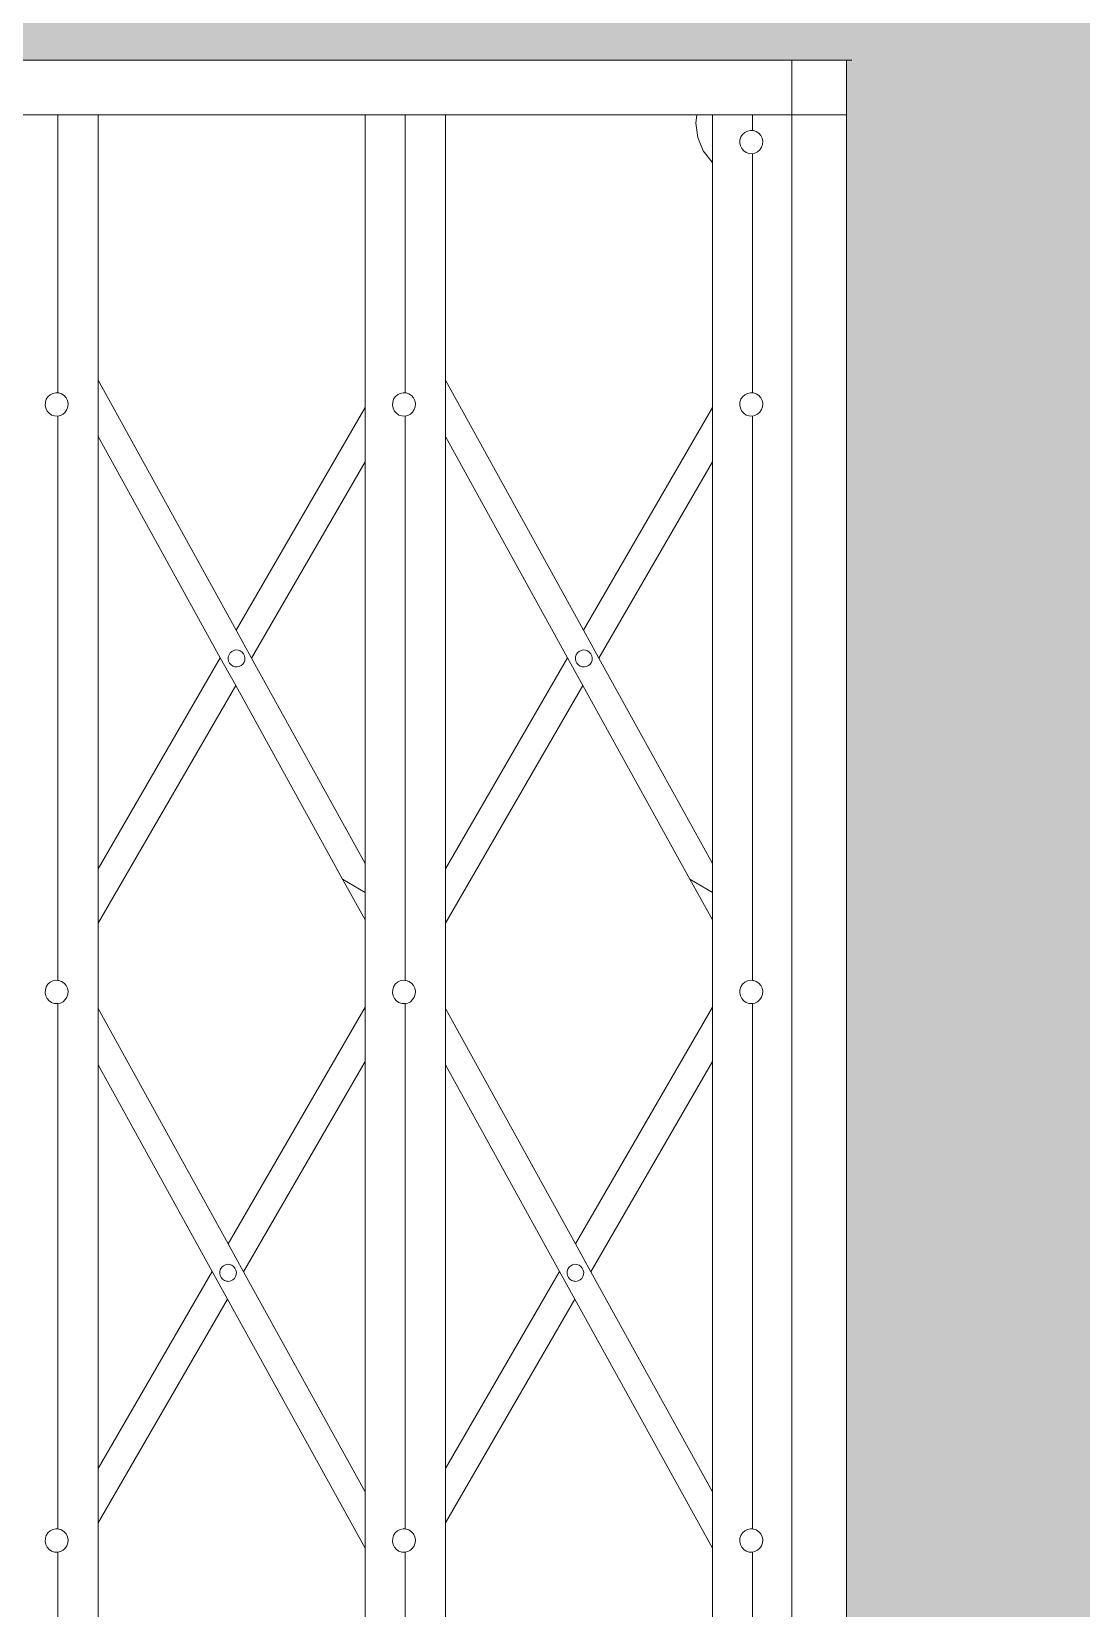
# Model space of a CAD drawing. Header units: inches. Extents: x -6800 to 96653, y -25814 to 17379.
# Drawn here: x 78983.09 to 79010.53, y -17344.8 to -17303.58 of the extents above; entities that cross this region are included whole.
import ezdxf

# ---------------------------------------------------------------- set-up
doc = ezdxf.new("R2010")
doc.units = ezdxf.units.IN
doc.header["$MEASUREMENT"] = 0
doc.layers.add('Door ele', color=20, linetype='Continuous', lineweight=15)
doc.layers.add('Win ele', color=211, linetype='Continuous', lineweight=15)

msp = doc.modelspace()

# ---------------------------------------------------------------- hatches: boundary and pattern name
at = {"layer": 'Win ele', "transparency": 33554559}
h = msp.add_hatch(color=256, dxfattribs=at)
h.dxf.hatch_style = 1
h.paths.add_polyline_path([(79495.029, -17231.325), (79333.029, -17231.325), (79333.029, -17237.825), (79337.529, -17237.825), (79337.529, -17237.325), (79490.529, -17237.325), (79490.529, -17237.825), (79495.029, -17237.825)])
h.paths.add_polyline_path([(79330.029, -17231.325), (79228.029, -17231.325), (79228.029, -17237.825), (79232.529, -17237.825), (79232.529, -17237.325), (79325.529, -17237.325), (79325.529, -17237.825), (79330.029, -17237.825)])
h.paths.add_polyline_path([(79225.029, -17231.325), (79193.529, -17231.325), (79193.529, -17237.325), (79220.529, -17237.325), (79220.529, -17237.825), (79225.029, -17237.825)])
h.paths.add_polyline_path([(79145.529, -17231.325), (79120.029, -17231.325), (79120.029, -17237.825), (79124.529, -17237.825), (79124.529, -17237.325), (79145.529, -17237.325)])
h.paths.add_polyline_path([(79117.029, -17231.325), (79012.029, -17231.325), (79012.029, -17237.825), (79016.529, -17237.825), (79016.529, -17237.325), (79112.529, -17237.325), (79112.529, -17237.825), (79117.029, -17237.825)])
h.paths.add_polyline_path([(79009.029, -17231.325), (78886.029, -17231.325), (78886.029, -17237.825), (78890.529, -17237.825), (78890.529, -17237.325), (79004.529, -17237.325), (79004.529, -17237.825), (79009.029, -17237.825)])
h.paths.add_polyline_path([(78883.029, -17231.325), (78878.529, -17231.325), (78878.529, -17237.825), (78883.029, -17237.825)])
h.paths.add_polyline_path([(78890.529, -17239.325), (78886.029, -17239.325), (78886.029, -17267.325), (78890.529, -17267.325)])
h.paths.add_polyline_path([(78883.029, -17239.325), (78878.529, -17239.325), (78878.529, -17267.325), (78883.029, -17267.325)])
h.paths.add_polyline_path([(79009.029, -17239.325), (79004.529, -17239.325), (79004.529, -17267.325), (79009.029, -17267.325)])
h.paths.add_polyline_path([(79016.529, -17239.325), (79012.029, -17239.325), (79012.029, -17267.325), (79016.529, -17267.325)])
h.paths.add_polyline_path([(79124.529, -17239.325), (79120.029, -17239.325), (79120.029, -17267.325), (79124.529, -17267.325)])
h.paths.add_polyline_path([(79117.029, -17239.325), (79112.529, -17239.325), (79112.529, -17267.325), (79117.029, -17267.325)])
h.paths.add_polyline_path([(79225.029, -17239.325), (79220.529, -17239.325), (79220.529, -17267.325), (79225.029, -17267.325)])
h.paths.add_polyline_path([(79232.529, -17239.325), (79228.029, -17239.325), (79228.029, -17267.325), (79232.529, -17267.325)])
h.paths.add_polyline_path([(79337.529, -17239.325), (79333.029, -17239.325), (79333.029, -17267.325), (79337.529, -17267.325)])
h.paths.add_polyline_path([(79330.029, -17239.325), (79325.529, -17239.325), (79325.529, -17267.325), (79330.029, -17267.325)])
h.paths.add_polyline_path([(79337.529, -17272.325), (79595.529, -17272.325), (79595.529, -17286.325), (79607.529, -17286.325), (79607.529, -17272.325), (79703.529, -17272.325), (79703.529, -17286.325), (79715.529, -17286.325), (79715.529, -17272.325), (79856.529, -17272.325), (79856.529, -17286.325), (79868.529, -17286.325), (79868.529, -17272.325), (80009.529, -17272.325), (80009.529, -17286.325), (80021.529, -17286.325), (80021.529, -17272.325), (80063.529, -17272.325), (80063.529, -17267.325), (78836.529, -17267.325), (78836.529, -17272.325), (78878.529, -17272.325), (78878.529, -17286.325), (78890.529, -17286.325), (78890.529, -17272.325), (79004.529, -17272.325), (79004.529, -17286.325), (79016.529, -17286.325), (79016.529, -17272.325), (79112.529, -17272.325), (79112.529, -17286.325), (79124.529, -17286.325), (79124.529, -17272.325), (79220.529, -17272.325), (79220.529, -17286.325), (79232.529, -17286.325), (79232.529, -17272.325), (79325.529, -17272.325), (79325.529, -17286.325), (79337.529, -17286.325)])
h.paths.add_polyline_path([(79225.029, -17157.325), (79120.029, -17157.325), (79120.029, -17166.325), (79225.029, -17166.325)])
h.paths.add_polyline_path([(79330.029, -17157.325), (79228.029, -17157.325), (79228.029, -17166.325), (79330.029, -17166.325)])
h.paths.add_polyline_path([(79117.029, -17157.325), (79012.029, -17157.325), (79012.029, -17166.325), (79117.029, -17166.325)])
h.paths.add_polyline_path([(79009.029, -17157.325), (78917.529, -17157.325), (78886.029, -17157.325), (78886.029, -17166.325), (79009.029, -17166.325)])
h.paths.add_polyline_path([(78883.029, -17157.325), (78878.529, -17157.325), (78878.529, -17160.325), (78836.529, -17160.325), (78836.529, -17166.325), (78883.029, -17166.325)])
h.paths.add_polyline_path([(79495.029, -17157.325), (79333.029, -17157.325), (79333.029, -17166.325), (79495.029, -17166.325)])
h.paths.add_polyline_path([(79600.029, -17157.325), (79498.029, -17157.325), (79498.029, -17166.325), (79600.029, -17166.325)])
h.paths.add_polyline_path([(79708.029, -17157.325), (79603.029, -17157.325), (79603.029, -17166.325), (79708.029, -17166.325)])
h.paths.add_polyline_path([(79861.029, -17157.325), (79711.029, -17157.325), (79711.029, -17166.325), (79861.029, -17166.325)])
h.paths.add_polyline_path([(80014.029, -17157.325), (79864.029, -17157.325), (79864.029, -17166.325), (80014.029, -17166.325)])
h.paths.add_polyline_path([(80063.529, -17157.325), (80017.029, -17157.325), (80017.029, -17166.325), (80063.529, -17166.325)])
h.paths.add_polyline_path([(80063.529, -17231.325), (80017.029, -17231.325), (80017.029, -17237.825), (80021.529, -17237.825), (80021.529, -17237.325), (80063.529, -17237.325)])
h.paths.add_polyline_path([(80021.529, -17239.325), (80017.029, -17239.325), (80017.029, -17267.325), (80021.529, -17267.325)])
h.paths.add_polyline_path([(80014.029, -17239.325), (80009.529, -17239.325), (80009.529, -17267.325), (80014.029, -17267.325)])
h.paths.add_polyline_path([(80014.029, -17231.325), (79864.029, -17231.325), (79864.029, -17237.825), (79868.529, -17237.825), (79868.529, -17237.325), (80009.529, -17237.325), (80009.529, -17237.825), (80014.029, -17237.825)])
h.paths.add_polyline_path([(79861.029, -17231.325), (79793.529, -17231.325), (79793.529, -17237.325), (79856.529, -17237.325), (79856.529, -17237.825), (79861.029, -17237.825)])
h.paths.add_polyline_path([(79868.529, -17239.325), (79864.029, -17239.325), (79864.029, -17267.325), (79868.529, -17267.325)])
h.paths.add_polyline_path([(79861.029, -17239.325), (79856.529, -17239.325), (79856.529, -17267.325), (79861.029, -17267.325)])
h.paths.add_polyline_path([(79715.529, -17239.325), (79711.029, -17239.325), (79711.029, -17267.325), (79715.529, -17267.325)])
h.paths.add_polyline_path([(79708.029, -17239.325), (79703.529, -17239.325), (79703.529, -17267.325), (79708.029, -17267.325)])
h.paths.add_polyline_path([(79708.029, -17231.325), (79703.529, -17231.325), (79703.529, -17237.825), (79708.029, -17237.825)])
h.paths.add_polyline_path([(79745.529, -17231.325), (79711.029, -17231.325), (79711.029, -17237.825), (79715.529, -17237.825), (79715.529, -17237.325), (79745.529, -17237.325)])
h.paths.add_polyline_path([(79607.529, -17239.325), (79603.029, -17239.325), (79603.029, -17267.325), (79607.529, -17267.325)])
h.paths.add_polyline_path([(79607.529, -17231.325), (79603.029, -17231.325), (79603.029, -17237.825), (79607.529, -17237.825)])
h.paths.add_polyline_path([(79600.029, -17231.325), (79565.529, -17231.325), (79565.529, -17237.325), (79595.529, -17237.325), (79595.529, -17237.825), (79600.029, -17237.825)])
h.paths.add_polyline_path([(79600.029, -17239.325), (79595.529, -17239.325), (79595.529, -17267.325), (79600.029, -17267.325)])
h.paths.add_polyline_path([(79517.529, -17231.325), (79498.029, -17231.325), (79498.029, -17237.825), (79502.529, -17237.825), (79502.529, -17237.325), (79517.529, -17237.325)])
h.paths.add_polyline_path([(79495.029, -17239.325), (79490.529, -17239.325), (79490.529, -17267.325), (79495.029, -17267.325)])
h.paths.add_polyline_path([(79502.529, -17239.325), (79498.029, -17239.325), (79498.029, -17267.325), (79502.529, -17267.325)])
h.paths.add_polyline_path([(79502.529, -17272.325), (79490.529, -17272.325), (79490.529, -17404.825), (79502.529, -17404.825)])
h.paths.add_polyline_path([(79337.529, -17286.325), (79325.529, -17286.325), (79325.529, -17404.825), (79337.529, -17404.825)])
h.paths.add_polyline_path([(79232.529, -17286.325), (79220.529, -17286.325), (79220.529, -17404.825), (79232.529, -17404.825)])
h.paths.add_polyline_path([(79124.529, -17286.325), (79112.529, -17286.325), (79112.529, -17404.825), (79124.529, -17404.825)])
h.paths.add_polyline_path([(79016.529, -17286.325), (79004.529, -17286.325), (79004.529, -17298.325), (78890.529, -17298.325), (78890.529, -17304.325), (78891.954, -17304.325), (79002.961, -17304.325), (79004.386, -17304.325), (79004.386, -17305.75), (79004.386, -17358.572), (79004.386, -17403.485), (79004.386, -17404.825), (79016.529, -17404.825)])
h.paths.add_polyline_path([(78890.529, -17286.325), (78878.529, -17286.325), (78878.529, -17404.825), (78890.529, -17404.825)])
h.paths.add_polyline_path([(79715.529, -17286.325), (79703.529, -17286.325), (79703.529, -17404.825), (79715.529, -17404.825)])
h.paths.add_polyline_path([(79868.529, -17286.325), (79856.529, -17286.325), (79856.529, -17416.825), (79868.529, -17416.825)])
h.paths.add_polyline_path([(80021.529, -17286.325), (80009.529, -17286.325), (80009.529, -17416.825), (80021.529, -17416.825)])
h.paths.add_polyline_path([(78878.529, -17239.325), (78836.529, -17239.325), (78836.529, -17242.325), (78878.529, -17242.325)])
h.paths.add_polyline_path([(78878.529, -17236.325), (78836.529, -17236.325), (78836.529, -17237.825), (78878.529, -17237.825)])

# ---------------------------------------------------------------- linework, layer by layer
at = {"layer": 'Door ele', "transparency": 33554651}
for p, q in [((78890.529, -17304.325), (79004.529, -17304.325)), ((79002.961, -17304.325), (78891.954, -17304.325)), ((79002.961, -17304.325), (79002.961, -17305.75)), ((79004.386, -17304.325), (79002.961, -17304.325)), ((79004.386, -17304.325), (79004.386, -17305.75)), ((78982.728, -17305.75), (78983.776, -17305.75)), ((78983.776, -17305.75), (78983.776, -17313.021)), ((78983.776, -17305.75), (78984.823, -17305.75)), ((78984.823, -17305.75), (78984.823, -17312.688)), ((78984.823, -17305.75), (78991.807, -17305.75)), ((78991.807, -17305.75), (78991.807, -17313.401)), ((78991.807, -17305.75), (78992.854, -17305.75)), ((78992.854, -17305.75), (78992.854, -17313.021)), ((78992.854, -17305.75), (78993.902, -17305.75)), ((78993.902, -17305.75), (78993.902, -17312.688)), ((78993.902, -17305.75), (79000.479, -17305.75)), ((79000.45, -17305.971), (79000.479, -17305.75)), ((79000.479, -17305.75), (79000.885, -17305.75)), ((79000.885, -17305.75), (79000.885, -17307.001)), ((79000.885, -17305.75), (79001.932, -17305.75)), ((79001.932, -17305.75), (79001.932, -17306.163)), ((79001.932, -17305.75), (79002.961, -17305.75)), ((79002.961, -17305.75), (79002.961, -17358.572)), ((79002.961, -17305.75), (79004.386, -17305.75)), ((79004.386, -17358.572), (79004.386, -17305.75)), ((79000.499, -17306.345), (79000.45, -17305.971)), ((79001.799, -17306.176), (79001.876, -17306.16)), ((79001.876, -17306.16), (79001.932, -17306.163)), ((79001.932, -17306.163), (79001.954, -17306.165)), ((79001.954, -17306.165), (79002.028, -17306.19)), ((79000.643, -17306.693), (79000.499, -17306.345)), ((79001.598, -17306.487), (79001.603, -17306.407)), ((79001.614, -17306.565), (79001.598, -17306.487)), ((79001.603, -17306.407), (79001.628, -17306.331)), ((79001.649, -17306.637), (79001.614, -17306.565)), ((79001.628, -17306.331), (79001.671, -17306.265)), ((79001.671, -17306.265), (79001.73, -17306.212)), ((79001.73, -17306.212), (79001.799, -17306.176)), ((79002.028, -17306.19), (79002.094, -17306.234)), ((79002.094, -17306.234), (79002.145, -17306.294)), ((79002.145, -17306.294), (79002.18, -17306.366)), ((79002.191, -17306.524), (79002.167, -17306.6)), ((79002.18, -17306.366), (79002.196, -17306.444)), ((79002.196, -17306.444), (79002.191, -17306.524)), ((79000.873, -17306.991), (79000.643, -17306.693)), ((79000.885, -17307.001), (79000.873, -17306.991)), ((79001.701, -17306.697), (79001.649, -17306.637)), ((79001.766, -17306.741), (79001.701, -17306.697)), ((79001.84, -17306.766), (79001.766, -17306.741)), ((79001.918, -17306.771), (79001.84, -17306.766)), ((79001.932, -17306.768), (79001.918, -17306.771)), ((79001.995, -17306.755), (79001.932, -17306.768)), ((79001.932, -17306.768), (79001.932, -17313.021)), ((79002.065, -17306.719), (79001.995, -17306.755)), ((79002.123, -17306.666), (79002.065, -17306.719)), ((79002.167, -17306.6), (79002.123, -17306.666)), ((79000.885, -17307.001), (79000.885, -17313.401)), ((78988.435, -17319.222), (78984.823, -17312.688)), ((78984.823, -17312.688), (78984.823, -17314.163)), ((78997.513, -17319.222), (78993.902, -17312.688)), ((78993.902, -17312.688), (78993.902, -17314.163)), ((78983.471, -17313.189), (78983.515, -17313.122)), ((78983.515, -17313.122), (78983.573, -17313.069)), ((78983.573, -17313.069), (78983.643, -17313.034)), ((78983.643, -17313.034), (78983.72, -17313.018)), ((78983.72, -17313.018), (78983.776, -17313.021)), ((78983.776, -17313.021), (78983.798, -17313.022)), ((78983.798, -17313.022), (78983.872, -17313.048)), ((78983.872, -17313.048), (78983.937, -17313.092)), ((78983.937, -17313.092), (78983.989, -17313.152)), ((78983.989, -17313.152), (78984.024, -17313.223)), ((78992.55, -17313.189), (78992.593, -17313.122)), ((78992.593, -17313.122), (78992.651, -17313.069)), ((78992.651, -17313.069), (78992.721, -17313.034)), ((78992.721, -17313.034), (78992.798, -17313.018)), ((78992.798, -17313.018), (78992.854, -17313.021)), ((78992.854, -17313.021), (78992.876, -17313.022)), ((78992.876, -17313.022), (78992.95, -17313.048)), ((78992.95, -17313.048), (78993.015, -17313.092)), ((78993.015, -17313.092), (78993.067, -17313.152)), ((78993.067, -17313.152), (78993.102, -17313.223)), ((79001.628, -17313.189), (79001.671, -17313.122)), ((79001.671, -17313.122), (79001.73, -17313.069)), ((79001.73, -17313.069), (79001.799, -17313.034)), ((79001.799, -17313.034), (79001.876, -17313.018)), ((79001.876, -17313.018), (79001.932, -17313.021)), ((79001.932, -17313.021), (79001.954, -17313.022)), ((79001.954, -17313.022), (79002.028, -17313.048)), ((79002.028, -17313.048), (79002.094, -17313.092)), ((79002.094, -17313.092), (79002.145, -17313.152)), ((79002.145, -17313.152), (79002.18, -17313.223)), ((78983.442, -17313.345), (78983.447, -17313.265)), ((78983.458, -17313.423), (78983.442, -17313.345)), ((78983.447, -17313.265), (78983.471, -17313.189)), ((78983.493, -17313.495), (78983.458, -17313.423)), ((78983.544, -17313.555), (78983.493, -17313.495)), ((78983.61, -17313.599), (78983.544, -17313.555)), ((78983.909, -17313.577), (78983.839, -17313.613)), ((78983.967, -17313.524), (78983.909, -17313.577)), ((78984.01, -17313.457), (78983.967, -17313.524)), ((78984.035, -17313.382), (78984.01, -17313.457)), ((78984.024, -17313.223), (78984.04, -17313.302)), ((78984.04, -17313.302), (78984.035, -17313.382)), ((78988.435, -17319.222), (78991.807, -17313.401)), ((78991.807, -17313.401), (78991.807, -17314.826)), ((78992.52, -17313.345), (78992.525, -17313.265)), ((78992.536, -17313.423), (78992.52, -17313.345)), ((78992.525, -17313.265), (78992.55, -17313.189)), ((78992.571, -17313.495), (78992.536, -17313.423)), ((78992.623, -17313.555), (78992.571, -17313.495)), ((78992.688, -17313.599), (78992.623, -17313.555)), ((78992.987, -17313.577), (78992.917, -17313.613)), ((78993.045, -17313.524), (78992.987, -17313.577)), ((78993.088, -17313.457), (78993.045, -17313.524)), ((78993.113, -17313.382), (78993.088, -17313.457)), ((78993.102, -17313.223), (78993.118, -17313.302)), ((78993.118, -17313.302), (78993.113, -17313.382)), ((78997.513, -17319.222), (79000.885, -17313.401)), ((79000.885, -17313.401), (79000.885, -17314.826)), ((79001.598, -17313.345), (79001.603, -17313.265)), ((79001.614, -17313.423), (79001.598, -17313.345)), ((79001.603, -17313.265), (79001.628, -17313.189)), ((79001.649, -17313.495), (79001.614, -17313.423)), ((79001.701, -17313.555), (79001.649, -17313.495)), ((79001.766, -17313.599), (79001.701, -17313.555)), ((79002.065, -17313.577), (79001.995, -17313.613)), ((79002.123, -17313.524), (79002.065, -17313.577)), ((79002.167, -17313.457), (79002.123, -17313.524)), ((79002.191, -17313.382), (79002.167, -17313.457)), ((79002.18, -17313.223), (79002.196, -17313.302)), ((79002.196, -17313.302), (79002.191, -17313.382)), ((78983.684, -17313.624), (78983.61, -17313.599)), ((78983.762, -17313.629), (78983.684, -17313.624)), ((78983.776, -17313.626), (78983.762, -17313.629)), ((78983.839, -17313.613), (78983.776, -17313.626)), ((78983.776, -17313.626), (78983.776, -17328.378)), ((78992.762, -17313.624), (78992.688, -17313.599)), ((78992.84, -17313.629), (78992.762, -17313.624)), ((78992.854, -17313.626), (78992.84, -17313.629)), ((78992.917, -17313.613), (78992.854, -17313.626)), ((78992.854, -17313.626), (78992.854, -17328.378)), ((79001.84, -17313.624), (79001.766, -17313.599)), ((79001.918, -17313.629), (79001.84, -17313.624)), ((79001.932, -17313.626), (79001.918, -17313.629)), ((79001.995, -17313.613), (79001.932, -17313.626)), ((79001.932, -17313.626), (79001.932, -17328.378)), ((78988.018, -17319.943), (78984.823, -17314.163)), ((78984.823, -17314.163), (78984.823, -17325.459)), ((78997.096, -17319.943), (78993.902, -17314.163)), ((78993.902, -17314.163), (78993.902, -17325.459)), ((78988.838, -17319.952), (78991.807, -17314.826)), ((78991.807, -17314.826), (78991.807, -17325.322)), ((78997.916, -17319.952), (79000.885, -17314.826)), ((79000.885, -17314.826), (79000.885, -17325.322)), ((78988.838, -17319.952), (78988.435, -17319.222)), ((78997.916, -17319.952), (78997.513, -17319.222)), ((78988.321, -17319.778), (78988.373, -17319.752)), ((78988.373, -17319.752), (78988.428, -17319.74)), ((78988.428, -17319.74), (78988.485, -17319.744)), ((78988.485, -17319.744), (78988.54, -17319.762)), ((78988.54, -17319.762), (78988.587, -17319.794)), ((78997.4, -17319.778), (78997.451, -17319.752)), ((78997.451, -17319.752), (78997.507, -17319.74)), ((78997.507, -17319.74), (78997.564, -17319.744)), ((78997.564, -17319.744), (78997.618, -17319.762)), ((78997.618, -17319.762), (78997.665, -17319.794)), ((78984.823, -17325.459), (78988.018, -17319.943)), ((78988.421, -17320.672), (78988.018, -17319.943)), ((78988.226, -17319.979), (78988.229, -17319.921)), ((78988.237, -17320.036), (78988.226, -17319.979)), ((78988.229, -17319.921), (78988.247, -17319.865)), ((78988.263, -17320.088), (78988.237, -17320.036)), ((78988.247, -17319.865), (78988.279, -17319.817)), ((78988.3, -17320.132), (78988.263, -17320.088)), ((78988.279, -17319.817), (78988.321, -17319.778)), ((78988.348, -17320.164), (78988.3, -17320.132)), ((78988.403, -17320.183), (78988.348, -17320.164)), ((78988.403, -17320.183), (78988.431, -17320.185)), ((78988.459, -17320.186), (78988.431, -17320.185)), ((78988.515, -17320.175), (78988.459, -17320.186)), ((78988.566, -17320.149), (78988.515, -17320.175)), ((78988.609, -17320.11), (78988.566, -17320.149)), ((78988.587, -17319.794), (78988.625, -17319.838)), ((78988.64, -17320.061), (78988.609, -17320.11)), ((78988.625, -17319.838), (78988.651, -17319.89)), ((78988.659, -17320.006), (78988.64, -17320.061)), ((78988.651, -17319.89), (78988.662, -17319.948)), ((78988.662, -17319.948), (78988.659, -17320.006)), ((78991.807, -17325.322), (78988.838, -17319.952)), ((78993.902, -17325.459), (78997.096, -17319.943)), ((78997.499, -17320.672), (78997.096, -17319.943)), ((78997.304, -17319.979), (78997.307, -17319.921)), ((78997.315, -17320.036), (78997.304, -17319.979)), ((78997.307, -17319.921), (78997.325, -17319.865)), ((78997.341, -17320.088), (78997.315, -17320.036)), ((78997.325, -17319.865), (78997.357, -17319.817)), ((78997.379, -17320.132), (78997.341, -17320.088)), ((78997.357, -17319.817), (78997.4, -17319.778)), ((78997.426, -17320.164), (78997.379, -17320.132)), ((78997.481, -17320.183), (78997.426, -17320.164)), ((78997.481, -17320.183), (78997.509, -17320.185)), ((78997.537, -17320.186), (78997.509, -17320.185)), ((78997.593, -17320.175), (78997.537, -17320.186)), ((78997.644, -17320.149), (78997.593, -17320.175)), ((78997.687, -17320.11), (78997.644, -17320.149)), ((78997.665, -17319.794), (78997.703, -17319.838)), ((78997.719, -17320.061), (78997.687, -17320.11)), ((78997.703, -17319.838), (78997.729, -17319.89)), ((78997.737, -17320.006), (78997.719, -17320.061)), ((78997.729, -17319.89), (78997.74, -17319.948)), ((78997.74, -17319.948), (78997.737, -17320.006)), ((79000.885, -17325.322), (78997.916, -17319.952)), ((78984.823, -17326.884), (78988.421, -17320.672)), ((78991.217, -17325.731), (78988.421, -17320.672)), ((78993.902, -17326.884), (78997.499, -17320.672)), ((79000.295, -17325.731), (78997.499, -17320.672)), ((78984.823, -17325.459), (78984.823, -17326.884)), ((78991.807, -17325.322), (78991.807, -17326.078)), ((78993.902, -17325.459), (78993.902, -17326.884)), ((79000.885, -17325.322), (79000.885, -17326.078)), ((78991.807, -17326.078), (78991.217, -17325.731)), ((78991.807, -17326.798), (78991.217, -17325.731)), ((79000.885, -17326.798), (79000.295, -17325.731)), ((79000.885, -17326.078), (79000.295, -17325.731)), ((78991.807, -17326.078), (78991.807, -17326.798)), ((79000.885, -17326.078), (79000.885, -17326.798)), ((78984.823, -17326.884), (78984.823, -17329.112)), ((78991.807, -17326.798), (78991.807, -17329.076)), ((78993.902, -17326.884), (78993.902, -17329.112)), ((79000.885, -17326.798), (79000.885, -17329.076)), ((78983.515, -17328.48), (78983.573, -17328.427)), ((78983.573, -17328.427), (78983.643, -17328.391)), ((78983.643, -17328.391), (78983.72, -17328.375)), ((78983.72, -17328.375), (78983.776, -17328.378)), ((78983.776, -17328.378), (78983.798, -17328.38)), ((78983.798, -17328.38), (78983.872, -17328.405)), ((78983.872, -17328.405), (78983.937, -17328.449)), ((78992.593, -17328.48), (78992.651, -17328.427)), ((78992.651, -17328.427), (78992.721, -17328.391)), ((78992.721, -17328.391), (78992.798, -17328.375)), ((78992.798, -17328.375), (78992.854, -17328.378)), ((78992.854, -17328.378), (78992.876, -17328.38)), ((78992.876, -17328.38), (78992.95, -17328.405)), ((78992.95, -17328.405), (78993.015, -17328.449)), ((79001.671, -17328.48), (79001.73, -17328.427)), ((79001.73, -17328.427), (79001.799, -17328.391)), ((79001.799, -17328.391), (79001.876, -17328.375)), ((79001.876, -17328.375), (79001.932, -17328.378)), ((79001.932, -17328.378), (79001.954, -17328.38)), ((79001.954, -17328.38), (79002.028, -17328.405)), ((79002.028, -17328.405), (79002.094, -17328.449)), ((78983.442, -17328.702), (78983.447, -17328.622)), ((78983.458, -17328.781), (78983.442, -17328.702)), ((78983.447, -17328.622), (78983.471, -17328.546)), ((78983.493, -17328.852), (78983.458, -17328.781)), ((78983.471, -17328.546), (78983.515, -17328.48)), ((78983.937, -17328.449), (78983.989, -17328.509)), ((78984.01, -17328.815), (78983.967, -17328.881)), ((78983.989, -17328.509), (78984.024, -17328.581)), ((78984.035, -17328.739), (78984.01, -17328.815)), ((78984.024, -17328.581), (78984.04, -17328.659)), ((78984.04, -17328.659), (78984.035, -17328.739)), ((78992.52, -17328.702), (78992.525, -17328.622)), ((78992.536, -17328.781), (78992.52, -17328.702)), ((78992.525, -17328.622), (78992.55, -17328.546)), ((78992.571, -17328.852), (78992.536, -17328.781)), ((78992.55, -17328.546), (78992.593, -17328.48)), ((78993.015, -17328.449), (78993.067, -17328.509)), ((78993.088, -17328.815), (78993.045, -17328.881)), ((78993.067, -17328.509), (78993.102, -17328.581)), ((78993.113, -17328.739), (78993.088, -17328.815)), ((78993.102, -17328.581), (78993.118, -17328.659)), ((78993.118, -17328.659), (78993.113, -17328.739)), ((79001.598, -17328.702), (79001.603, -17328.622)), ((79001.614, -17328.781), (79001.598, -17328.702)), ((79001.603, -17328.622), (79001.628, -17328.546)), ((79001.649, -17328.852), (79001.614, -17328.781)), ((79001.628, -17328.546), (79001.671, -17328.48)), ((79002.094, -17328.449), (79002.145, -17328.509)), ((79002.167, -17328.815), (79002.123, -17328.881)), ((79002.145, -17328.509), (79002.18, -17328.581)), ((79002.191, -17328.739), (79002.167, -17328.815)), ((79002.18, -17328.581), (79002.196, -17328.659)), ((79002.196, -17328.659), (79002.191, -17328.739)), ((78983.544, -17328.912), (78983.493, -17328.852)), ((78983.61, -17328.956), (78983.544, -17328.912)), ((78983.684, -17328.981), (78983.61, -17328.956)), ((78983.762, -17328.986), (78983.684, -17328.981)), ((78983.776, -17328.983), (78983.762, -17328.986)), ((78983.839, -17328.97), (78983.776, -17328.983)), ((78983.776, -17328.983), (78983.776, -17342.717)), ((78983.909, -17328.935), (78983.839, -17328.97)), ((78983.967, -17328.881), (78983.909, -17328.935)), ((78984.823, -17329.112), (78988.223, -17335.263)), ((78984.823, -17329.112), (78984.823, -17330.588)), ((78991.807, -17329.076), (78988.223, -17335.263)), ((78991.807, -17329.076), (78991.807, -17330.501)), ((78992.623, -17328.912), (78992.571, -17328.852)), ((78992.688, -17328.956), (78992.623, -17328.912)), ((78992.762, -17328.981), (78992.688, -17328.956)), ((78992.84, -17328.986), (78992.762, -17328.981)), ((78992.854, -17328.983), (78992.84, -17328.986)), ((78992.917, -17328.97), (78992.854, -17328.983)), ((78992.854, -17328.983), (78992.854, -17342.717)), ((78992.987, -17328.935), (78992.917, -17328.97)), ((78993.045, -17328.881), (78992.987, -17328.935)), ((78993.902, -17329.112), (78997.302, -17335.263)), ((78993.902, -17329.112), (78993.902, -17330.588)), ((79000.885, -17329.076), (78997.302, -17335.263)), ((79000.885, -17329.076), (79000.885, -17330.501)), ((79001.701, -17328.912), (79001.649, -17328.852)), ((79001.766, -17328.956), (79001.701, -17328.912)), ((79001.84, -17328.981), (79001.766, -17328.956)), ((79001.918, -17328.986), (79001.84, -17328.981)), ((79001.932, -17328.983), (79001.918, -17328.986)), ((79001.995, -17328.97), (79001.932, -17328.983)), ((79001.932, -17328.983), (79001.932, -17342.717)), ((79002.065, -17328.935), (79001.995, -17328.97)), ((79002.123, -17328.881), (79002.065, -17328.935)), ((78984.823, -17330.588), (78987.806, -17335.984)), ((78984.823, -17330.588), (78984.823, -17341.134)), ((78991.807, -17330.501), (78988.626, -17335.992)), ((78991.807, -17330.501), (78991.807, -17341.746)), ((78993.902, -17330.588), (78996.884, -17335.984)), ((78993.902, -17330.588), (78993.902, -17341.134)), ((79000.885, -17330.501), (78997.705, -17335.992)), ((79000.885, -17330.501), (79000.885, -17341.746)), ((78988.223, -17335.263), (78988.626, -17335.992)), ((78997.302, -17335.263), (78997.705, -17335.992)), ((78988.057, -17335.875), (78988.1, -17335.836)), ((78988.1, -17335.836), (78988.151, -17335.81)), ((78988.151, -17335.81), (78988.207, -17335.799)), ((78988.207, -17335.799), (78988.264, -17335.802)), ((78988.264, -17335.802), (78988.318, -17335.821)), ((78988.318, -17335.821), (78988.365, -17335.853)), ((78997.135, -17335.875), (78997.178, -17335.836)), ((78997.178, -17335.836), (78997.229, -17335.81)), ((78997.229, -17335.81), (78997.285, -17335.799)), ((78997.285, -17335.799), (78997.342, -17335.802)), ((78997.342, -17335.802), (78997.396, -17335.821)), ((78997.396, -17335.821), (78997.444, -17335.853)), ((78987.806, -17335.984), (78984.823, -17341.134)), ((78987.806, -17335.984), (78988.209, -17336.713)), ((78988.004, -17336.038), (78988.007, -17335.979)), ((78988.015, -17336.095), (78988.004, -17336.038)), ((78988.007, -17335.979), (78988.025, -17335.924)), ((78988.041, -17336.147), (78988.015, -17336.095)), ((78988.025, -17335.924), (78988.057, -17335.875)), ((78988.079, -17336.191), (78988.041, -17336.147)), ((78988.126, -17336.223), (78988.079, -17336.191)), ((78988.181, -17336.241), (78988.126, -17336.223)), ((78988.181, -17336.241), (78988.209, -17336.243)), ((78988.237, -17336.245), (78988.209, -17336.243)), ((78988.293, -17336.233), (78988.237, -17336.245)), ((78988.344, -17336.207), (78988.293, -17336.233)), ((78988.387, -17336.168), (78988.344, -17336.207)), ((78988.365, -17335.853), (78988.403, -17335.897)), ((78988.419, -17336.12), (78988.387, -17336.168)), ((78988.403, -17335.897), (78988.429, -17335.949)), ((78988.437, -17336.064), (78988.419, -17336.12)), ((78988.429, -17335.949), (78988.44, -17336.006)), ((78988.44, -17336.006), (78988.437, -17336.064)), ((78988.626, -17335.992), (78991.807, -17341.746)), ((78996.884, -17335.984), (78993.902, -17341.134)), ((78996.884, -17335.984), (78997.287, -17336.713)), ((78997.082, -17336.038), (78997.085, -17335.979)), ((78997.093, -17336.095), (78997.082, -17336.038)), ((78997.085, -17335.979), (78997.104, -17335.924)), ((78997.119, -17336.147), (78997.093, -17336.095)), ((78997.104, -17335.924), (78997.135, -17335.875)), ((78997.157, -17336.191), (78997.119, -17336.147)), ((78997.204, -17336.223), (78997.157, -17336.191)), ((78997.259, -17336.241), (78997.204, -17336.223)), ((78997.259, -17336.241), (78997.287, -17336.243)), ((78997.316, -17336.245), (78997.287, -17336.243)), ((78997.372, -17336.233), (78997.316, -17336.245)), ((78997.423, -17336.207), (78997.372, -17336.233)), ((78997.465, -17336.168), (78997.423, -17336.207)), ((78997.444, -17335.853), (78997.481, -17335.897)), ((78997.497, -17336.12), (78997.465, -17336.168)), ((78997.481, -17335.897), (78997.507, -17335.949)), ((78997.515, -17336.064), (78997.497, -17336.12)), ((78997.507, -17335.949), (78997.518, -17336.006)), ((78997.518, -17336.006), (78997.515, -17336.064)), ((78997.705, -17335.992), (79000.885, -17341.746)), ((78988.209, -17336.713), (78984.823, -17342.559)), ((78988.209, -17336.713), (78991.807, -17343.222)), ((78997.287, -17336.713), (78993.902, -17342.559)), ((78997.287, -17336.713), (79000.885, -17343.222)), ((78984.823, -17341.134), (78984.823, -17342.559)), ((78993.902, -17341.134), (78993.902, -17342.559)), ((78991.807, -17341.746), (78991.807, -17343.222)), ((79000.885, -17341.746), (79000.885, -17343.222)), ((78983.471, -17342.886), (78983.515, -17342.819)), ((78983.515, -17342.819), (78983.573, -17342.766)), ((78983.573, -17342.766), (78983.643, -17342.73)), ((78983.643, -17342.73), (78983.72, -17342.714)), ((78983.72, -17342.714), (78983.776, -17342.717)), ((78983.776, -17342.717), (78983.798, -17342.719)), ((78983.798, -17342.719), (78983.872, -17342.744)), ((78983.872, -17342.744), (78983.937, -17342.788)), ((78983.937, -17342.788), (78983.989, -17342.848)), ((78983.989, -17342.848), (78984.024, -17342.92)), ((78984.823, -17358.572), (78984.823, -17342.559)), ((78992.55, -17342.886), (78992.593, -17342.819)), ((78992.593, -17342.819), (78992.651, -17342.766)), ((78992.651, -17342.766), (78992.721, -17342.73)), ((78992.721, -17342.73), (78992.798, -17342.714)), ((78992.798, -17342.714), (78992.854, -17342.717)), ((78992.854, -17342.717), (78992.876, -17342.719)), ((78992.876, -17342.719), (78992.95, -17342.744)), ((78992.95, -17342.744), (78993.015, -17342.788)), ((78993.015, -17342.788), (78993.067, -17342.848)), ((78993.067, -17342.848), (78993.102, -17342.92)), ((78993.902, -17358.572), (78993.902, -17342.559)), ((79001.628, -17342.886), (79001.671, -17342.819)), ((79001.671, -17342.819), (79001.73, -17342.766)), ((79001.73, -17342.766), (79001.799, -17342.73)), ((79001.799, -17342.73), (79001.876, -17342.714)), ((79001.876, -17342.714), (79001.932, -17342.717)), ((79001.932, -17342.717), (79001.954, -17342.719)), ((79001.954, -17342.719), (79002.028, -17342.744)), ((79002.028, -17342.744), (79002.094, -17342.788)), ((79002.094, -17342.788), (79002.145, -17342.848)), ((79002.145, -17342.848), (79002.18, -17342.92)), ((78983.442, -17343.041), (78983.447, -17342.961)), ((78983.458, -17343.12), (78983.442, -17343.041)), ((78983.447, -17342.961), (78983.471, -17342.886)), ((78983.493, -17343.191), (78983.458, -17343.12)), ((78983.544, -17343.251), (78983.493, -17343.191)), ((78983.61, -17343.295), (78983.544, -17343.251)), ((78983.967, -17343.221), (78983.909, -17343.274)), ((78984.01, -17343.154), (78983.967, -17343.221)), ((78984.035, -17343.078), (78984.01, -17343.154)), ((78984.024, -17342.92), (78984.04, -17342.998)), ((78984.04, -17342.998), (78984.035, -17343.078)), ((78991.807, -17343.222), (78991.807, -17358.572)), ((78992.52, -17343.041), (78992.525, -17342.961)), ((78992.536, -17343.12), (78992.52, -17343.041)), ((78992.525, -17342.961), (78992.55, -17342.886)), ((78992.571, -17343.191), (78992.536, -17343.12)), ((78992.623, -17343.251), (78992.571, -17343.191)), ((78992.688, -17343.295), (78992.623, -17343.251)), ((78993.045, -17343.221), (78992.987, -17343.274)), ((78993.088, -17343.154), (78993.045, -17343.221)), ((78993.113, -17343.078), (78993.088, -17343.154)), ((78993.102, -17342.92), (78993.118, -17342.998)), ((78993.118, -17342.998), (78993.113, -17343.078)), ((79000.885, -17343.222), (79000.885, -17358.572)), ((79001.598, -17343.041), (79001.603, -17342.961)), ((79001.614, -17343.12), (79001.598, -17343.041)), ((79001.603, -17342.961), (79001.628, -17342.886)), ((79001.649, -17343.191), (79001.614, -17343.12)), ((79001.701, -17343.251), (79001.649, -17343.191)), ((79001.766, -17343.295), (79001.701, -17343.251)), ((79002.123, -17343.221), (79002.065, -17343.274)), ((79002.167, -17343.154), (79002.123, -17343.221)), ((79002.191, -17343.078), (79002.167, -17343.154)), ((79002.18, -17342.92), (79002.196, -17342.998)), ((79002.196, -17342.998), (79002.191, -17343.078)), ((78983.684, -17343.321), (78983.61, -17343.295)), ((78983.762, -17343.325), (78983.684, -17343.321)), ((78983.776, -17343.322), (78983.762, -17343.325)), ((78983.839, -17343.309), (78983.776, -17343.322)), ((78983.776, -17358.572), (78983.776, -17343.322)), ((78983.909, -17343.274), (78983.839, -17343.309)), ((78992.762, -17343.321), (78992.688, -17343.295)), ((78992.84, -17343.325), (78992.762, -17343.321)), ((78992.854, -17343.322), (78992.84, -17343.325)), ((78992.917, -17343.309), (78992.854, -17343.322)), ((78992.854, -17358.572), (78992.854, -17343.322)), ((78992.987, -17343.274), (78992.917, -17343.309)), ((79001.84, -17343.321), (79001.766, -17343.295)), ((79001.918, -17343.325), (79001.84, -17343.321)), ((79001.932, -17343.322), (79001.918, -17343.325)), ((79001.995, -17343.309), (79001.932, -17343.322)), ((79001.932, -17358.572), (79001.932, -17343.322)), ((79002.065, -17343.274), (79001.995, -17343.309))]:
    msp.add_line(p, q, dxfattribs=at)

doc.saveas('drawing.dxf')
